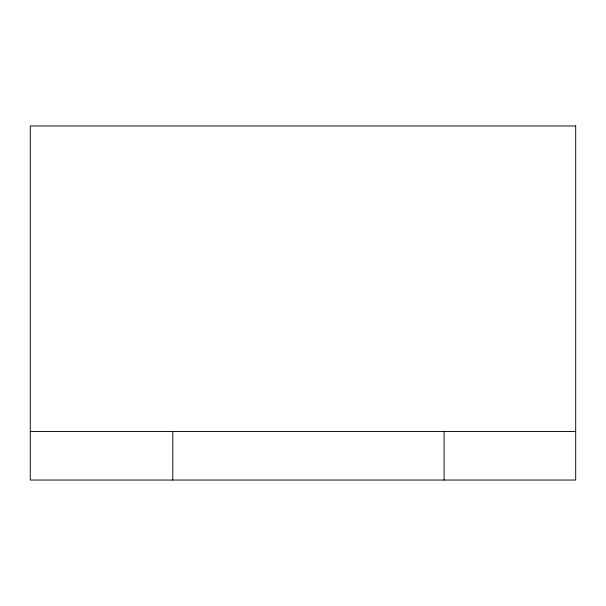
<?xml version="1.0" encoding="UTF-8"?>
<svg xmlns="http://www.w3.org/2000/svg" width="606" height="606" viewBox="0 0 606 606"><rect width="100%" height="100%" fill="white"/><g stroke="black" fill="none" stroke-linecap="round" stroke-linejoin="round"><path stroke-width="0.91" d="M30.3 431.495L575.7 431.495M444.069 431.495L444.069 480.043M172.793 431.495L172.793 480.043M575.7 125.957L30.3 125.957L30.3 480.043L575.7 480.043L575.7 125.957"/></g></svg>
